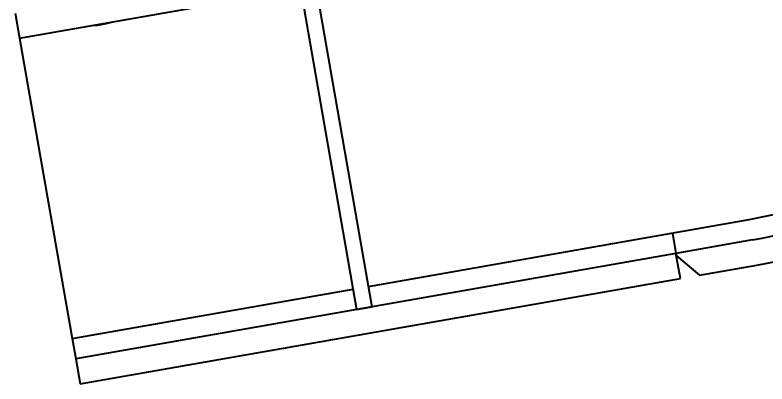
# Model space of a CAD drawing. Header units: millimetres. Extents: x 0 to 841, y 0 to 594.
# Drawn here: x 756.69 to 795.35, y 386.61 to 405.57 of the extents above; entities that cross this region are included whole.
import ezdxf

# ---------------------------------------------------------------- set-up
doc = ezdxf.new("R2010")
doc.units = ezdxf.units.MM
doc.linetypes.add('K5LT_BASIC', pattern=[0])
doc.layers.add('Системный слой', color=7, linetype='Continuous')

# ---------------------------------------------------------------- blocks, each defined once
blk = doc.blocks.new('U856')
at = {"layer": 'Системный слой', "color": 150, "linetype": 'K5LT_BASIC', "lineweight": 40, "true_color": 0x0080ff}
for p, q in [((810.816, 417.302), (810.719, 417.912)), ((810.966, 415.866), (810.816, 417.302)), ((811.01, 414.423), (810.966, 415.866)), ((810.947, 412.979), (811.01, 414.423)), ((810.776, 411.544), (810.947, 412.979)), ((810.499, 410.124), (810.776, 411.544)), ((810.118, 408.728), (810.499, 410.124)), ((809.634, 407.362), (810.118, 408.728)), ((809.05, 406.034), (809.634, 407.362)), ((808.369, 404.752), (809.05, 406.034)), ((807.595, 403.522), (808.369, 404.752)), ((806.732, 402.35), (807.595, 403.522)), ((805.784, 401.244), (806.732, 402.35)), ((804.757, 400.208), (805.784, 401.244)), ((803.657, 399.249), (804.757, 400.208)), ((802.488, 398.372), (803.657, 399.249)), ((801.258, 397.581), (802.488, 398.372)), ((799.973, 396.88), (801.258, 397.581)), ((798.64, 396.274), (799.973, 396.88)), ((797.266, 395.766), (798.64, 396.274)), ((795.859, 395.358), (797.266, 395.766)), ((794.425, 395.053), (795.859, 395.358))]:
    blk.add_line(p, q, dxfattribs=at)
blk = doc.blocks.new('U857')
at = {"layer": 'Системный слой', "color": 150, "linetype": 'K5LT_BASIC', "lineweight": 40, "true_color": 0x0080ff}
for p, q in [((774.857, 391.618), (794.425, 395.053)), ((759.624, 388.945), (774.069, 391.48))]:
    blk.add_line(p, q, dxfattribs=at)
blk = doc.blocks.new('U941')
at = {"layer": 'Системный слой', "color": 150, "linetype": 'K5LT_BASIC', "lineweight": 40, "true_color": 0x0080ff}
for p, q in [((761.382, 405.124), (761.715, 405.218)), ((760.652, 405.031), (760.933, 405.049)), ((760.933, 405.049), (761.382, 405.124))]:
    blk.add_line(p, q, dxfattribs=at)
blk = doc.blocks.new('U942')
at = {"layer": 'Системный слой', "color": 150, "linetype": 'K5LT_BASIC', "lineweight": 40, "true_color": 0x0080ff}
for p, q in [((761.272, 405.119), (761.438, 405.169)), ((760.929, 405.08), (761.102, 405.089)), ((761.102, 405.089), (761.272, 405.119))]:
    blk.add_line(p, q, dxfattribs=at)

msp = doc.modelspace()

# ---------------------------------------------------------------- linework, layer by layer
at = {"layer": 'Системный слой', "color": 150, "linetype": 'K5LT_BASIC', "lineweight": 40, "true_color": 0x0080ff}
for p, q in [((756.91533, 404.37512), (787.77693, 409.79172)), ((771.36119, 406.91055), (774.25272, 390.43574)), ((772.14914, 407.04885), (775.04068, 390.57404)), ((756.68831, 405.66861), (756.91533, 404.37512)), ((756.91533, 404.37512), (759.62358, 388.94462)), ((790.48518, 394.36122), (790.66847, 393.31692)), ((790.48518, 394.36122), (790.66847, 393.31692)), ((794.60825, 394.0084), (790.66847, 393.31692)), ((790.66847, 393.31692), (759.80687, 387.90031)), ((790.89549, 392.02343), (790.66847, 393.31692)), ((790.66847, 393.31692), (790.69117, 393.18757)), ((790.69117, 393.18757), (791.88725, 392.19749)), ((791.88725, 392.19749), (794.83527, 392.71491)), ((760.03389, 386.60683), (790.89549, 392.02343)), ((774.25272, 390.43574), (775.04068, 390.57404)), ((759.62358, 388.94462), (759.80687, 387.90031)), ((759.80687, 387.90031), (760.03389, 386.60683))]:
    msp.add_line(p, q, dxfattribs=at)
for major_axis in [(19.69889, 3.45741), (21.01215, 3.6879)]:
    msp.add_ellipse((791.20289, 413.41071), major_axis=major_axis, ratio=0.9849446, start_param=4.71238898, end_param=6.28318531, dxfattribs=at)

# ---------------------------------------------------------------- block references
at = {"layer": 'Системный слой'}
for name in ['U856', 'U941', 'U942', 'U857']:
    msp.add_blockref(name, (0, 0), dxfattribs=at)

doc.saveas('drawing.dxf')
